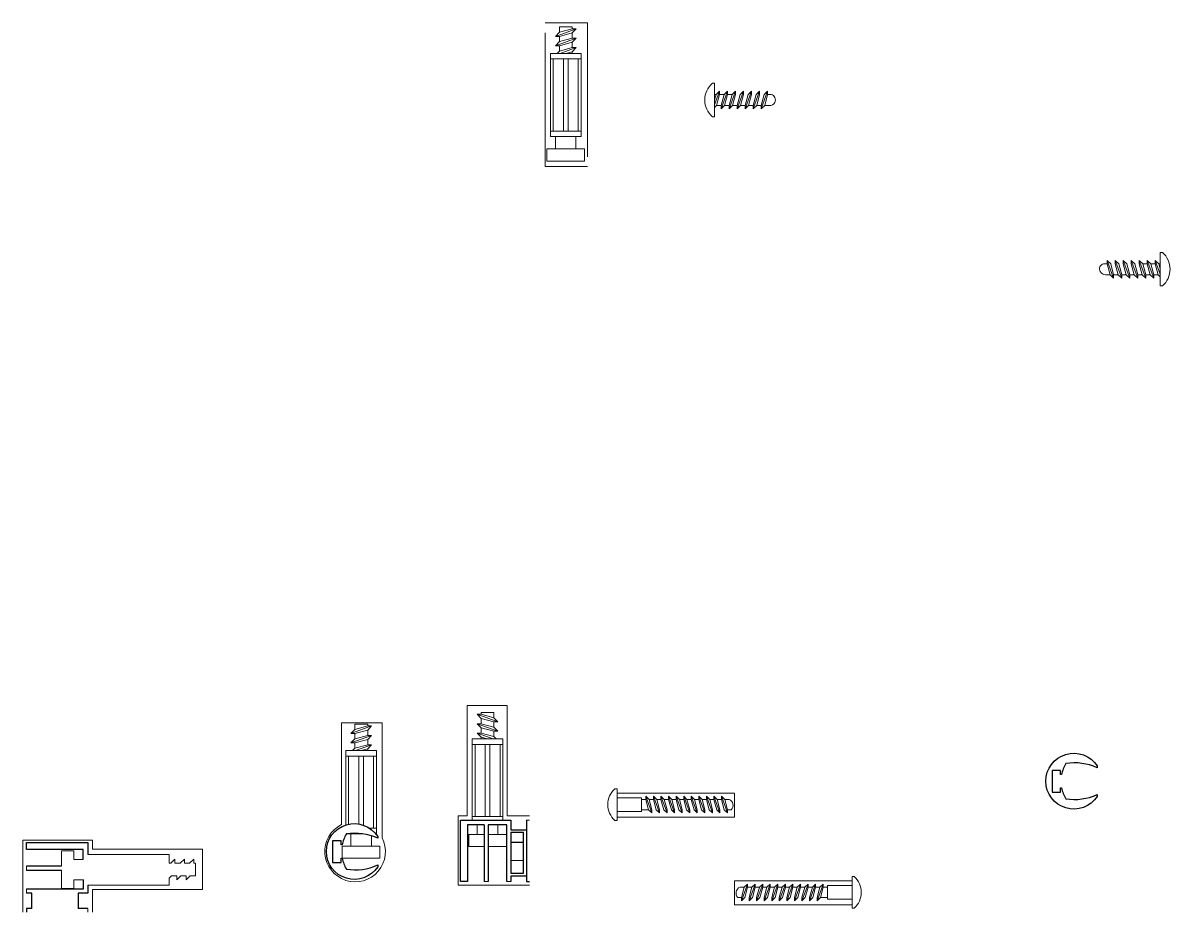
# Model space of a CAD drawing. Header units: millimetres. Extents: x 46 to 893, y 206 to 662.
# Drawn here: x 45.55 to 66.12, y 205.51 to 221.44 of the extents above; entities that cross this region are included whole.
import ezdxf

# ---------------------------------------------------------------- set-up
doc = ezdxf.new("R2010")
doc.units = ezdxf.units.MM
doc.header["$MEASUREMENT"] = 0
doc.linetypes.add('ACAD_ISO02W100', pattern=[15, 12, -3])
for name, color, linetype, lineweight in [('linee quote', 6, 'Continuous', 18), ('riquadro viti', 2, 'Continuous', 18), ('viti e cerniere', 4, 'Continuous', 13)]:
    doc.layers.add(name, color=color, linetype=linetype, lineweight=lineweight)
doc.layers.add('viti sottili', color=4, linetype='Continuous')

# ---------------------------------------------------------------- blocks, each defined once
blk = doc.blocks.new('vitetassello')
at = {"layer": 'viti e cerniere'}
for p, q in [((-0.056, 1.758), (-0.056, 1.582)), ((0.239, 1.758), (0.239, 1.582)), ((-0.13, 0.382), (-0.13, 1.582)), ((-0.13, 1.582), (-0.056, 1.582)), ((-0.13, 1.502), (0.312, 1.502)), ((-0.091, 0.462), (-0.091, 1.502)), ((-0.056, 1.582), (0.227, 1.582)), ((0.058, 0.462), (0.058, 1.502)), ((0.128, 0.462), (0.128, 1.502)), ((0.227, 1.582), (0.239, 1.582)), ((0.239, 1.582), (0.312, 1.582)), ((0.27, 1.502), (0.27, 0.462)), ((0.312, 1.582), (0.312, 0.382)), ((0.312, 1.502), (0.312, 1.502)), ((-0.13, 0.462), (0.312, 0.462)), ((0.312, 0.382), (-0.13, 0.382)), ((0, 0.348), (0, 0.271)), ((0.093, 0.462), (0.058, 0.462)), ((0.076, 0.462), (0.111, 0.462)), ((0.093, 0.462), (0.128, 0.462)), ((0.186, 0.382), (0.186, 0.357)), ((0, 0.212), (0, 0.136)), ((0.186, 0.298), (0.186, 0.221)), ((0, 0.077), (0, 0)), ((0.186, 0.162), (0.186, 0.086)), ((0.186, 0), (0.186, 0.027)), ((0, 0), (0.186, 0))]:
    blk.add_line(p, q, dxfattribs=at)
blk.add_lwpolyline([(0.364, 1.758), (0.364, 1.935), (-0.181, 1.935), (-0.181, 1.758)], close=True, dxfattribs=at)
for points in [[(-0.033, 0.382), (0, 0.348), (0.186, 0.298), (0.243, 0.298), (0.012, 0.382)], [(0.093, 0.382), (0.186, 0.357), (0.243, 0.298)], [(-0.057, 0.271), (0, 0.212), (0.186, 0.162), (0.243, 0.162), (-0.057, 0.271), (0, 0.271), (0.186, 0.221), (0.243, 0.162)], [(-0.057, 0.136), (0, 0.077), (0.186, 0.027), (0.243, 0.027), (-0.057, 0.136), (0, 0.136), (0.186, 0.086), (0.243, 0.027)]]:
    blk.add_lwpolyline(points, dxfattribs=at)

msp = doc.modelspace()

# ---------------------------------------------------------------- linework, layer by layer
at = {"layer": 'linee quote', "ltscale": 0.7}
for p, q in [((45.553, 205.507), (45.553, 206.793)), ((45.553, 206.793), (46.798, 206.793)), ((46.798, 206.793), (46.798, 206.634)), ((46.798, 205.912), (46.798, 205.507))]:
    msp.add_line(p, q, dxfattribs=at)
for points in [[(54.634, 205.988), (53.357, 205.988), (53.357, 207.233), (53.516, 207.233), (53.516, 209.208), (54.238, 209.208), (54.238, 207.233), (54.634, 207.233)], [(46.798, 206.634), (48.773, 206.634), (48.773, 205.912), (46.798, 205.912)]]:
    msp.add_lwpolyline(points, dxfattribs=at)
at = {"layer": 'linee quote', "ltscale": 0.03}
msp.add_lwpolyline([(51.993, 206.839), (51.993, 208.874), (51.993, 208.899), (51.266, 208.899), (51.266, 207.076, 2.428654)], format="xyb", close=True, dxfattribs=at)
at = {"layer": 'riquadro viti', "linetype": 'ACAD_ISO02W100', "ltscale": 0.2}
msp.add_lwpolyline([(55.677, 221.437), (55.677, 218.863), (55.286, 218.863), (54.917, 218.863), (54.917, 221.437)], close=True, dxfattribs=at)
for points in [[(56.205, 207.208), (58.313, 207.208), (58.313, 207.23), (58.313, 207.639), (56.205, 207.639)], [(60.419, 205.634), (58.31, 205.634), (58.31, 205.656), (58.31, 206.064), (60.419, 206.064)]]:
    msp.add_lwpolyline(points, dxfattribs=at)
at = {"layer": 'viti e cerniere'}
for p, q in [((57.954, 220.357), (57.914, 220.357)), ((57.954, 219.757), (57.954, 220.357)), ((58.043, 220.215), (57.954, 219.971)), ((57.954, 220.057), (57.98, 220.155)), ((57.954, 220.155), (57.98, 220.155)), ((57.98, 220.155), (58.043, 220.215)), ((57.99, 219.958), (58.043, 220.155)), ((58.043, 220.155), (58.043, 220.215)), ((58.043, 220.155), (58.124, 220.155)), ((58.187, 220.215), (58.071, 219.898)), ((58.071, 219.958), (58.124, 220.155)), ((58.124, 220.155), (58.187, 220.215)), ((58.134, 219.958), (58.187, 220.155)), ((58.187, 220.155), (58.187, 220.215)), ((58.187, 220.155), (58.268, 220.155)), ((58.33, 220.215), (58.215, 219.898)), ((58.215, 219.958), (58.268, 220.155)), ((58.268, 220.155), (58.33, 220.215)), ((58.277, 219.958), (58.33, 220.155)), ((58.33, 220.155), (58.33, 220.215)), ((58.474, 220.215), (58.359, 219.898)), ((58.359, 219.958), (58.411, 220.155)), ((58.411, 220.155), (58.474, 220.215)), ((58.421, 219.958), (58.474, 220.155)), ((58.474, 220.155), (58.474, 220.215)), ((58.618, 220.215), (58.502, 219.898)), ((58.502, 219.958), (58.555, 220.155)), ((58.555, 220.155), (58.618, 220.215)), ((58.565, 219.958), (58.618, 220.155)), ((58.618, 220.155), (58.618, 220.215)), ((58.762, 220.215), (58.646, 219.898)), ((58.646, 219.958), (58.699, 220.155)), ((58.699, 220.155), (58.762, 220.215)), ((58.709, 219.958), (58.762, 220.155)), ((58.762, 220.155), (58.762, 220.215)), ((58.905, 220.215), (58.79, 219.898)), ((58.79, 219.958), (58.843, 220.155)), ((58.843, 220.155), (58.905, 220.215)), ((58.852, 219.958), (58.905, 220.155)), ((58.905, 220.155), (58.905, 220.215)), ((58.905, 220.155), (58.969, 220.155)), ((57.954, 219.923), (57.99, 219.958)), ((57.99, 219.958), (58.071, 219.958)), ((58.071, 219.898), (58.134, 219.958)), ((58.071, 219.898), (58.071, 219.958)), ((58.134, 219.958), (58.215, 219.958)), ((58.215, 219.898), (58.277, 219.958)), ((58.215, 219.898), (58.215, 219.958)), ((58.277, 219.958), (58.359, 219.958)), ((58.359, 219.898), (58.421, 219.958)), ((58.359, 219.898), (58.359, 219.958)), ((58.421, 219.958), (58.502, 219.958)), ((58.502, 219.898), (58.565, 219.958)), ((58.502, 219.898), (58.502, 219.958)), ((58.565, 219.958), (58.646, 219.958)), ((58.646, 219.898), (58.709, 219.958)), ((58.646, 219.898), (58.646, 219.958)), ((58.709, 219.958), (58.79, 219.958)), ((58.79, 219.898), (58.852, 219.958)), ((58.79, 219.898), (58.79, 219.958)), ((58.852, 219.958), (58.934, 219.958)), ((57.914, 219.757), (57.954, 219.757)), ((65.945, 217.325), (65.985, 217.325)), ((65.945, 216.725), (65.945, 217.325)), ((64.994, 217.123), (64.93, 217.123)), ((64.994, 217.123), (64.994, 217.183)), ((64.994, 217.183), (65.109, 216.866)), ((65.056, 217.123), (64.994, 217.183)), ((65.047, 216.926), (64.994, 217.123)), ((65.109, 216.926), (65.056, 217.123)), ((65.138, 217.123), (65.138, 217.183)), ((65.138, 217.183), (65.253, 216.866)), ((65.2, 217.123), (65.138, 217.183)), ((65.19, 216.926), (65.138, 217.123)), ((65.253, 216.926), (65.2, 217.123)), ((65.281, 217.123), (65.281, 217.183)), ((65.281, 217.183), (65.397, 216.866)), ((65.344, 217.123), (65.281, 217.183)), ((65.334, 216.926), (65.281, 217.123)), ((65.397, 216.926), (65.344, 217.123)), ((65.425, 217.123), (65.425, 217.183)), ((65.425, 217.183), (65.541, 216.866)), ((65.488, 217.123), (65.425, 217.183)), ((65.478, 216.926), (65.425, 217.123)), ((65.541, 216.926), (65.488, 217.123)), ((65.569, 217.123), (65.569, 217.183)), ((65.569, 217.183), (65.684, 216.866)), ((65.631, 217.123), (65.569, 217.183)), ((65.622, 216.926), (65.569, 217.123)), ((65.684, 216.926), (65.631, 217.123)), ((65.713, 217.123), (65.631, 217.123)), ((65.713, 217.123), (65.713, 217.183)), ((65.713, 217.183), (65.828, 216.866)), ((65.775, 217.123), (65.713, 217.183)), ((65.766, 216.926), (65.713, 217.123)), ((65.828, 216.926), (65.775, 217.123)), ((65.856, 217.123), (65.775, 217.123)), ((65.856, 217.123), (65.856, 217.183)), ((65.856, 217.183), (65.945, 216.938)), ((65.919, 217.123), (65.856, 217.183)), ((65.909, 216.926), (65.856, 217.123)), ((65.945, 217.025), (65.919, 217.123)), ((65.945, 217.123), (65.919, 217.123)), ((65.047, 216.926), (64.966, 216.926)), ((65.109, 216.866), (65.047, 216.926)), ((65.109, 216.866), (65.109, 216.926)), ((65.19, 216.926), (65.109, 216.926)), ((65.253, 216.866), (65.19, 216.926)), ((65.253, 216.866), (65.253, 216.926)), ((65.334, 216.926), (65.253, 216.926)), ((65.397, 216.866), (65.334, 216.926)), ((65.478, 216.926), (65.397, 216.926)), ((65.397, 216.866), (65.397, 216.926)), ((65.541, 216.866), (65.478, 216.926)), ((65.622, 216.926), (65.541, 216.926)), ((65.541, 216.866), (65.541, 216.926)), ((65.684, 216.866), (65.622, 216.926)), ((65.684, 216.866), (65.684, 216.926)), ((65.766, 216.926), (65.684, 216.926)), ((65.828, 216.866), (65.766, 216.926)), ((65.828, 216.866), (65.828, 216.926)), ((65.909, 216.926), (65.828, 216.926)), ((65.945, 216.891), (65.909, 216.926)), ((65.985, 216.725), (65.945, 216.725)), ((53.997, 209.083), (53.766, 209.083)), ((53.766, 209.083), (53.766, 209.05)), ((53.766, 208.881), (53.766, 208.976)), ((53.997, 208.988), (53.997, 209.083)), ((51.502, 208.778), (51.502, 208.874)), ((51.502, 208.874), (51.734, 208.874)), ((51.734, 208.874), (51.734, 208.841)), ((51.734, 208.672), (51.734, 208.767)), ((53.766, 208.713), (53.766, 208.808)), ((53.997, 208.819), (53.997, 208.914)), ((51.502, 208.61), (51.502, 208.705)), ((51.734, 208.504), (51.734, 208.599)), ((53.609, 207.153), (53.609, 208.609)), ((53.609, 208.608), (54.159, 208.608)), ((53.766, 208.608), (53.766, 208.639)), ((53.997, 208.651), (53.997, 208.746)), ((54.159, 208.609), (54.159, 207.153)), ((51.89, 208.399), (51.34, 208.399)), ((51.34, 208.399), (51.34, 207.067)), ((51.502, 208.442), (51.502, 208.537)), ((51.734, 208.399), (51.734, 208.43)), ((51.89, 206.908), (51.89, 208.399)), ((54.159, 208.509), (53.609, 208.509)), ((53.662, 207.216), (53.662, 208.509)), ((53.882, 208.509), (53.838, 208.509)), ((53.838, 208.509), (53.838, 207.216)), ((53.903, 208.509), (53.86, 208.509)), ((53.882, 208.509), (53.925, 208.509)), ((53.925, 208.509), (53.925, 207.216)), ((54.11, 208.509), (54.11, 207.216)), ((51.34, 208.3), (51.89, 208.3)), ((51.39, 208.3), (51.39, 207.08)), ((51.618, 208.3), (51.574, 208.3)), ((51.574, 208.3), (51.574, 207.085)), ((51.596, 208.3), (51.64, 208.3)), ((51.618, 208.3), (51.661, 208.3)), ((51.661, 208.3), (51.661, 207.062)), ((51.837, 207.007), (51.837, 208.3)), ((56.645, 207.526), (56.722, 207.526)), ((56.781, 207.526), (56.858, 207.526)), ((56.917, 207.526), (56.993, 207.526)), ((57.052, 207.526), (57.129, 207.526)), ((57.188, 207.526), (57.264, 207.526)), ((57.323, 207.526), (57.4, 207.526)), ((57.459, 207.526), (57.535, 207.526)), ((57.595, 207.526), (57.671, 207.526)), ((57.73, 207.526), (57.807, 207.526)), ((57.866, 207.526), (57.942, 207.526)), ((58.001, 207.526), (58.078, 207.526)), ((58.137, 207.526), (58.213, 207.526)), ((58.187, 207.34), (58.25, 207.34)), ((54.159, 207.216), (53.609, 207.216)), ((53.609, 207.216), (53.609, 207.216)), ((51.772, 207.007), (51.89, 207.007)), ((51.89, 207.007), (51.89, 207.007)), ((53.7, 206.899), (53.7, 207.07)), ((54.067, 206.899), (54.067, 207.07)), ((51.36, 206.908), (51.432, 206.908)), ((51.432, 206.689), (51.432, 206.908)), ((51.432, 206.908), (51.656, 206.908)), ((51.8, 206.689), (51.8, 206.875)), ((51.882, 206.908), (51.89, 206.908)), ((46.464, 206.605), (46.245, 206.605)), ((46.245, 206.605), (46.245, 206.326)), ((46.464, 206.45), (46.464, 206.605)), ((46.719, 206.541), (48.174, 206.541)), ((46.782, 206.541), (46.782, 206.541)), ((48.174, 206.541), (48.174, 206.384)), ((46.464, 206.45), (46.635, 206.45)), ((48.174, 206.384), (48.205, 206.384)), ((48.205, 206.384), (48.278, 206.455)), ((48.278, 206.384), (48.278, 206.455)), ((48.278, 206.384), (48.373, 206.384)), ((48.373, 206.384), (48.447, 206.455)), ((48.447, 206.384), (48.447, 206.455)), ((48.447, 206.384), (48.542, 206.384)), ((48.542, 206.384), (48.615, 206.455)), ((48.615, 206.384), (48.615, 206.455)), ((48.648, 206.384), (48.615, 206.384)), ((48.648, 206.153), (48.648, 206.384)), ((46.245, 206.253), (46.245, 205.928)), ((48.174, 206.112), (48.216, 206.153)), ((48.174, 206.112), (48.174, 205.991)), ((48.216, 206.153), (48.311, 206.153)), ((48.311, 206.083), (48.385, 206.153)), ((48.311, 206.083), (48.311, 206.153)), ((48.385, 206.153), (48.48, 206.153)), ((48.48, 206.083), (48.553, 206.153)), ((48.48, 206.083), (48.48, 206.153)), ((48.553, 206.153), (48.648, 206.153)), ((46.245, 205.928), (46.464, 205.928)), ((46.464, 205.928), (46.464, 206.083)), ((46.464, 206.083), (46.636, 206.083)), ((48.174, 205.991), (46.719, 205.991)), ((58.486, 205.952), (58.41, 205.952)), ((58.622, 205.952), (58.545, 205.952)), ((58.757, 205.952), (58.681, 205.952)), ((58.893, 205.952), (58.817, 205.952)), ((59.029, 205.952), (58.952, 205.952)), ((59.164, 205.952), (59.088, 205.952)), ((59.3, 205.952), (59.223, 205.952)), ((59.435, 205.952), (59.359, 205.952)), ((59.571, 205.952), (59.494, 205.952)), ((59.707, 205.952), (59.63, 205.952)), ((59.842, 205.952), (59.766, 205.952)), ((59.978, 205.952), (59.901, 205.952)), ((58.436, 205.765), (58.373, 205.765))]:
    msp.add_line(p, q, dxfattribs=at)
at = {"layer": 'viti e cerniere', "ltscale": 0.7}
for p, q in [((56.645, 207.554), (56.205, 207.554)), ((56.645, 207.554), (56.645, 207.526)), ((56.645, 207.526), (56.645, 207.34)), ((56.645, 207.34), (56.772, 207.34)), ((56.645, 207.34), (56.645, 207.311)), ((54.582, 207.153), (54.634, 207.153)), ((56.645, 207.311), (56.205, 207.311)), ((45.619, 206.326), (45.619, 206.254)), ((54.523, 206.429), (54.302, 206.429)), ((45.619, 205.848), (45.619, 205.92)), ((53.824, 206.053), (53.896, 206.054)), ((54.302, 206.053), (54.23, 206.053)), ((59.978, 205.98), (60.419, 205.98)), ((59.978, 205.98), (59.978, 205.952)), ((59.978, 205.952), (59.978, 205.765)), ((59.978, 205.765), (59.851, 205.765)), ((59.978, 205.765), (59.978, 205.737)), ((59.978, 205.737), (60.419, 205.737)), ((46.719, 205.568), (46.719, 205.507))]:
    msp.add_line(p, q, dxfattribs=at)
at = {"layer": 'viti e cerniere'}
for points in [[(54.068, 208.914), (53.997, 208.988), (53.766, 209.05), (53.696, 209.05), (54.068, 208.914), (53.997, 208.914), (53.766, 208.976), (53.696, 209.05)], [(51.432, 208.705), (51.502, 208.778), (51.734, 208.841), (51.804, 208.841), (51.432, 208.705), (51.502, 208.705), (51.734, 208.767), (51.804, 208.841)], [(54.068, 208.746), (53.997, 208.819), (53.766, 208.881), (53.696, 208.881), (54.068, 208.746), (53.997, 208.746), (53.766, 208.808), (53.696, 208.881)], [(51.432, 208.537), (51.502, 208.61), (51.734, 208.672), (51.804, 208.672), (51.432, 208.537), (51.502, 208.537), (51.734, 208.599), (51.804, 208.672)], [(54.038, 208.608), (53.997, 208.651), (53.766, 208.713), (53.696, 208.713), (53.982, 208.608)], [(53.882, 208.608), (53.766, 208.639), (53.696, 208.713)], [(51.462, 208.399), (51.502, 208.442), (51.734, 208.504), (51.804, 208.504), (51.517, 208.399)], [(51.618, 208.399), (51.734, 208.43), (51.804, 208.504)], [(56.722, 207.583), (56.781, 207.526), (56.831, 207.34), (56.831, 207.283), (56.722, 207.583), (56.722, 207.526), (56.772, 207.34), (56.831, 207.283)], [(56.858, 207.583), (56.917, 207.526), (56.967, 207.34), (56.967, 207.283), (56.858, 207.583), (56.858, 207.526), (56.907, 207.34), (56.967, 207.283)], [(56.993, 207.583), (57.052, 207.526), (57.102, 207.34), (57.102, 207.283), (56.993, 207.583), (56.993, 207.526), (57.043, 207.34), (57.102, 207.283)], [(57.129, 207.583), (57.188, 207.526), (57.238, 207.34), (57.238, 207.283), (57.129, 207.583), (57.129, 207.526), (57.179, 207.34), (57.238, 207.283)], [(57.264, 207.583), (57.323, 207.526), (57.373, 207.34), (57.373, 207.283), (57.264, 207.583), (57.264, 207.526), (57.314, 207.34), (57.373, 207.283)], [(57.4, 207.583), (57.459, 207.526), (57.509, 207.34), (57.509, 207.283), (57.4, 207.583), (57.4, 207.526), (57.45, 207.34), (57.509, 207.283)], [(57.535, 207.583), (57.595, 207.526), (57.644, 207.34), (57.644, 207.283), (57.535, 207.583), (57.535, 207.526), (57.585, 207.34), (57.644, 207.283)], [(57.671, 207.583), (57.73, 207.526), (57.78, 207.34), (57.78, 207.283), (57.671, 207.583), (57.671, 207.526), (57.721, 207.34), (57.78, 207.283)], [(57.807, 207.583), (57.866, 207.526), (57.916, 207.34), (57.916, 207.283), (57.807, 207.583), (57.807, 207.526), (57.857, 207.34), (57.916, 207.283)], [(57.942, 207.583), (58.001, 207.526), (58.051, 207.34), (58.051, 207.283), (57.942, 207.583), (57.942, 207.526), (57.992, 207.34), (58.051, 207.283)], [(58.078, 207.583), (58.137, 207.526), (58.187, 207.34), (58.187, 207.283), (58.078, 207.583), (58.078, 207.526), (58.128, 207.34), (58.187, 207.283)], [(53.824, 206.899), (53.545, 206.899), (53.545, 206.679), (53.824, 206.679)], [(53.897, 206.679), (54.222, 206.679), (54.222, 206.899), (53.897, 206.899)], [(58.545, 206.008), (58.486, 205.952), (58.436, 205.765), (58.436, 205.709), (58.545, 206.008), (58.545, 205.952), (58.495, 205.765), (58.436, 205.709)], [(58.681, 206.008), (58.622, 205.952), (58.572, 205.765), (58.572, 205.709), (58.681, 206.008), (58.681, 205.952), (58.631, 205.765), (58.572, 205.709)], [(58.817, 206.008), (58.757, 205.952), (58.708, 205.765), (58.708, 205.709), (58.817, 206.008), (58.817, 205.952), (58.767, 205.765), (58.708, 205.709)], [(58.952, 206.008), (58.893, 205.952), (58.843, 205.765), (58.843, 205.709), (58.952, 206.008), (58.952, 205.952), (58.902, 205.765), (58.843, 205.709)], [(59.088, 206.008), (59.029, 205.952), (58.979, 205.765), (58.979, 205.709), (59.088, 206.008), (59.088, 205.952), (59.038, 205.765), (58.979, 205.709)], [(59.223, 206.008), (59.164, 205.952), (59.114, 205.765), (59.114, 205.709), (59.223, 206.008), (59.223, 205.952), (59.173, 205.765), (59.114, 205.709)], [(59.359, 206.008), (59.3, 205.952), (59.25, 205.765), (59.25, 205.709), (59.359, 206.008), (59.359, 205.952), (59.309, 205.765), (59.25, 205.709)], [(59.494, 206.008), (59.435, 205.952), (59.385, 205.765), (59.385, 205.709), (59.494, 206.008), (59.494, 205.952), (59.445, 205.765), (59.385, 205.709)], [(59.63, 206.008), (59.571, 205.952), (59.521, 205.765), (59.521, 205.709), (59.63, 206.008), (59.63, 205.952), (59.58, 205.765), (59.521, 205.709)], [(59.766, 206.008), (59.707, 205.952), (59.657, 205.765), (59.657, 205.709), (59.766, 206.008), (59.766, 205.952), (59.716, 205.765), (59.657, 205.709)], [(59.901, 206.008), (59.842, 205.952), (59.792, 205.765), (59.792, 205.709), (59.901, 206.008), (59.901, 205.952), (59.851, 205.765), (59.792, 205.709)]]:
    msp.add_lwpolyline(points, dxfattribs=at)
for points in [[(56.205, 207.15), (56.167, 207.15, -0.451416), (56.167, 207.716), (56.205, 207.716)], [(60.419, 205.576), (60.456, 205.576, 0.451416), (60.456, 206.142), (60.419, 206.142)]]:
    msp.add_lwpolyline(points, format="xyb", close=True, dxfattribs=at)
msp.add_lwpolyline([(51.954, 206.689), (51.954, 206.47), (51.278, 206.47), (51.278, 206.689)], close=True, dxfattribs=at)
for centre, start, end in [((58.179, 220.057), 131.4096, 228.5904), ((65.72, 217.025), 311.4096, 48.5904)]:
    msp.add_arc(centre, 0.4, start, end, dxfattribs=at)
at = {"layer": 'viti e cerniere', "ltscale": 0.7}
for centre, radius, start, end in [((58.946, 220.06), 0.0976, 331.9219, 76.684), ((58.941, 220.06), 0.102, 265.8899, 333.7092), ((64.953, 217.028), 0.0976, 103.316, 208.0781), ((64.958, 217.028), 0.102, 206.2908, 274.1101), ((58.175, 207.422), 0.111, 312.7248, 69.6327), ((58.449, 205.847), 0.111, 110.3673, 227.2752)]:
    msp.add_arc(centre, radius, start, end, dxfattribs=at)
at = {"layer": 'viti sottili'}
for p, q in [((53.397, 207.152), (53.673, 207.153)), ((53.397, 206.052), (53.397, 207.152)), ((53.673, 207.153), (54.302, 207.153)), ((54.302, 207.153), (54.302, 206.978)), ((54.582, 207.153), (54.582, 206.053)), ((53.824, 207.071), (53.525, 207.069)), ((53.525, 207.069), (53.525, 206.052)), ((53.824, 207.07), (53.824, 206.053)), ((53.897, 207.07), (53.896, 206.053)), ((54.23, 207.07), (53.897, 207.07)), ((54.23, 206.053), (54.23, 207.07)), ((54.302, 206.978), (54.582, 206.978)), ((54.302, 206.939), (54.302, 206.201)), ((54.302, 206.939), (54.525, 206.939)), ((54.525, 206.201), (54.525, 206.939)), ((45.617, 206.625), (45.617, 206.753)), ((45.617, 206.753), (46.717, 206.753)), ((46.717, 206.753), (46.719, 206.541)), ((54.525, 206.756), (54.302, 206.756)), ((46.634, 206.625), (45.617, 206.625)), ((46.635, 206.45), (46.634, 206.625)), ((46.245, 206.326), (45.619, 206.326)), ((46.245, 206.253), (45.619, 206.254)), ((54.302, 206.201), (54.525, 206.201)), ((54.582, 206.147), (54.302, 206.147)), ((54.302, 206.147), (54.302, 206.053)), ((45.619, 205.92), (46.636, 205.92)), ((46.636, 205.92), (46.636, 206.083)), ((46.719, 205.991), (46.719, 205.848)), ((53.525, 206.052), (53.397, 206.052)), ((54.582, 206.053), (54.634, 206.053)), ((45.712, 205.848), (45.619, 205.848)), ((45.712, 205.568), (45.712, 205.848)), ((46.719, 205.848), (46.544, 205.848)), ((46.544, 205.848), (46.544, 205.568)), ((45.712, 205.568), (45.619, 205.568)), ((45.619, 205.568), (45.619, 205.507)), ((46.719, 205.568), (46.544, 205.568))]:
    msp.add_line(p, q, dxfattribs=at)
for points in [[(64.813, 207.58, -0.74706), (63.893, 207.852, -0.74706), (64.813, 208.124), (64.813, 208.092, 0.147415), (64.251, 208.167, 0.085849), (64.176, 207.97), (64.155, 207.97), (64.155, 208.046), (64.004, 208.046), (64.004, 207.655), (64.155, 207.655), (64.155, 207.73), (64.176, 207.73, 0.084542), (64.251, 207.536, 0.147415), (64.813, 207.612), (64.813, 207.58)], [(51.914, 206.319, -0.74706), (50.994, 206.591, -0.74706), (51.914, 206.863), (51.914, 206.831, 0.147415), (51.352, 206.906, 0.085849), (51.277, 206.709), (51.256, 206.709), (51.256, 206.785), (51.105, 206.785), (51.105, 206.395), (51.256, 206.395), (51.256, 206.47), (51.278, 206.47, 0.084542), (51.352, 206.276, 0.147415), (51.914, 206.351), (51.914, 206.319)]]:
    msp.add_lwpolyline(points, format="xyb", dxfattribs=at)

# ---------------------------------------------------------------- block references
at = {"layer": 'viti e cerniere', "xscale": -1.242407183797266, "yscale": 1.242407183797266, "zscale": 1.242407183797266, "rotation": 180}
msp.add_blockref('vitetassello', (55.172, 221.366), dxfattribs=at)

doc.saveas('drawing.dxf')
